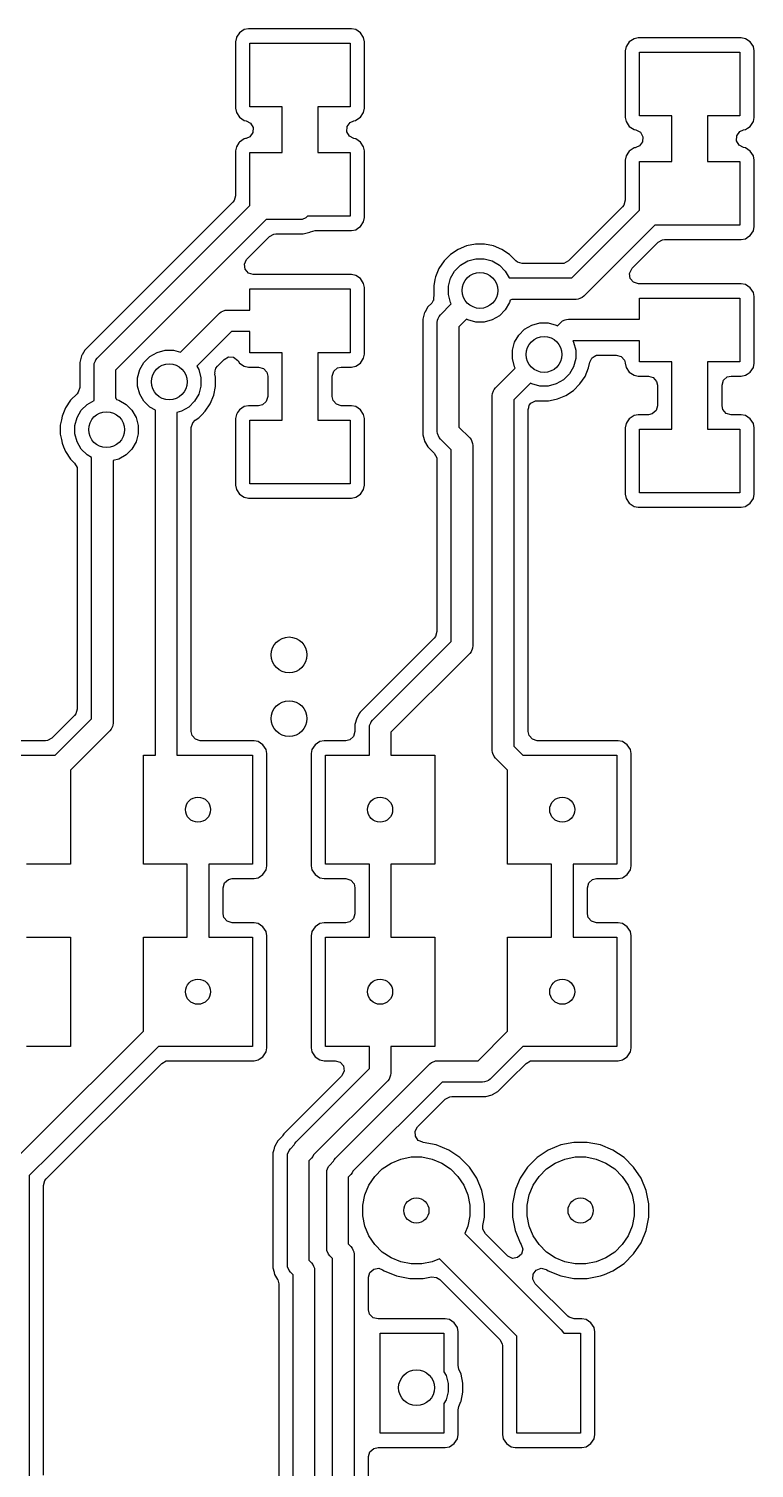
# Model space of a CAD drawing. Extents: x 0.01 to 1.59, y 0.01 to 1.99.
# Drawn here: x 0.767 to 1.165, y 0.448 to 1.239 of the extents above; entities that cross this region are included whole.
import ezdxf

# ---------------------------------------------------------------- set-up
doc = ezdxf.new("R2010")
doc.units = 0
doc.header["$MEASUREMENT"] = 0
doc.layers.add('BLACK', color=7, linetype='CONTINUOUS')

msp = doc.modelspace()

# ---------------------------------------------------------------- linework, layer by layer
at = {"layer": 'BLACK', "linetype": 'CONTINUOUS'}
for p, q in [((0.88106, 1.23408), (0.88061, 1.23178)), ((0.88116, 1.23422), (0.88106, 1.23408)), ((0.88106, 1.23408), (0.88106, 1.23408)), ((0.88281, 1.23669), (0.88116, 1.23422)), ((0.88542, 1.23844), (0.88281, 1.23669)), ((0.88772, 1.23889), (0.88542, 1.23844)), ((0.94428, 1.23889), (0.88772, 1.23889)), ((0.94658, 1.23844), (0.94428, 1.23889)), ((0.94919, 1.23669), (0.94658, 1.23844)), ((0.95094, 1.23408), (0.94919, 1.23669)), ((0.95139, 1.23178), (0.95094, 1.23408)), ((1.09942, 1.23344), (1.09681, 1.23169)), ((1.10172, 1.23389), (1.09942, 1.23344)), ((1.15828, 1.23389), (1.10172, 1.23389)), ((1.16058, 1.23344), (1.15828, 1.23389)), ((1.16319, 1.23169), (1.16058, 1.23344)), ((0.88061, 1.23178), (0.88061, 1.19522)), ((0.8885, 1.196), (0.8885, 1.231)), ((0.8885, 1.231), (0.9435, 1.231)), ((0.9435, 1.231), (0.9435, 1.196)), ((0.95139, 1.19522), (0.95139, 1.23178)), ((1.09506, 1.22908), (1.09461, 1.22678)), ((1.09461, 1.22678), (1.09461, 1.19022)), ((1.09524, 1.22934), (1.09506, 1.22908)), ((1.09506, 1.22908), (1.09506, 1.22908)), ((1.09681, 1.23169), (1.09524, 1.22934)), ((1.1025, 1.191), (1.1025, 1.226)), ((1.1025, 1.226), (1.1575, 1.226)), ((1.1575, 1.226), (1.1575, 1.191)), ((1.16494, 1.22908), (1.16319, 1.23169)), ((1.16539, 1.22678), (1.16494, 1.22908)), ((1.16539, 1.19022), (1.16539, 1.22678)), ((0.88061, 1.19522), (0.88106, 1.19292)), ((0.90616, 1.196), (0.8885, 1.196)), ((0.90616, 1.171), (0.90616, 1.196)), ((0.9435, 1.196), (0.92584, 1.196)), ((0.92584, 1.196), (0.92584, 1.171)), ((0.95094, 1.19292), (0.95139, 1.19522)), ((0.88106, 1.19292), (0.88106, 1.19292)), ((0.88106, 1.19292), (0.88281, 1.19031)), ((0.88281, 1.19031), (0.88542, 1.18856)), ((0.88542, 1.18856), (0.88542, 1.18856)), ((0.88542, 1.18856), (0.88642, 1.18837)), ((0.88642, 1.18837), (0.8889, 1.18707)), ((0.8889, 1.18707), (0.89028, 1.18464)), ((0.94187, 1.18515), (0.9435, 1.18742)), ((0.9435, 1.18742), (0.94558, 1.18837)), ((0.94558, 1.18837), (0.94658, 1.18856)), ((0.94658, 1.18856), (0.94673, 1.18866)), ((0.94658, 1.18856), (0.94658, 1.18856)), ((0.94673, 1.18866), (0.94919, 1.19031)), ((0.94919, 1.19031), (0.95094, 1.19292)), ((1.09461, 1.19022), (1.09506, 1.18792)), ((1.09506, 1.18792), (1.09506, 1.18792)), ((1.09506, 1.18792), (1.09681, 1.18531)), ((1.12016, 1.191), (1.1025, 1.191)), ((1.12016, 1.166), (1.12016, 1.191)), ((1.1575, 1.191), (1.13984, 1.191)), ((1.13984, 1.191), (1.13984, 1.166)), ((1.16319, 1.18531), (1.16494, 1.18792)), ((1.16494, 1.18792), (1.16539, 1.19022)), ((0.88542, 1.17844), (0.88281, 1.17669)), ((0.88615, 1.17858), (0.88542, 1.17844)), ((0.88642, 1.17863), (0.88615, 1.17858)), ((0.8885, 1.17958), (0.88642, 1.17863)), ((0.89013, 1.18185), (0.8885, 1.17958)), ((0.89028, 1.18464), (0.89013, 1.18185)), ((0.94172, 1.18236), (0.94187, 1.18515)), ((0.9431, 1.17993), (0.94172, 1.18236)), ((0.94558, 1.17863), (0.9431, 1.17993)), ((0.94658, 1.17844), (0.94558, 1.17863)), ((0.94919, 1.17669), (0.94658, 1.17844)), ((1.09681, 1.18531), (1.09942, 1.18356)), ((1.09942, 1.18356), (1.09942, 1.18356)), ((1.09942, 1.18356), (1.10042, 1.18337)), ((1.10042, 1.18337), (1.1029, 1.18207)), ((1.1029, 1.18207), (1.10428, 1.17964)), ((1.10428, 1.17964), (1.10413, 1.17685)), ((1.15572, 1.17736), (1.15587, 1.18015)), ((1.15587, 1.18015), (1.1575, 1.18242)), ((1.1575, 1.18242), (1.15958, 1.18337)), ((1.15958, 1.18337), (1.16058, 1.18356)), ((1.16058, 1.18356), (1.16167, 1.18429)), ((1.16058, 1.18356), (1.16058, 1.18356)), ((1.16167, 1.18429), (1.16319, 1.18531)), ((0.88106, 1.17408), (0.88061, 1.17178)), ((0.88061, 1.17178), (0.88061, 1.14718)), ((0.88248, 1.1762), (0.88106, 1.17408)), ((0.88106, 1.17408), (0.88106, 1.17408)), ((0.88281, 1.17669), (0.88248, 1.1762)), ((0.8885, 1.14185), (0.8885, 1.171)), ((0.8885, 1.171), (0.90616, 1.171)), ((0.92584, 1.171), (0.9435, 1.171)), ((0.9435, 1.171), (0.9435, 1.136)), ((0.95094, 1.17408), (0.94919, 1.17669)), ((0.95139, 1.17178), (0.95094, 1.17408)), ((0.95139, 1.13522), (0.95139, 1.17178)), ((1.09638, 1.17104), (1.09506, 1.16908)), ((1.09681, 1.17169), (1.09638, 1.17104)), ((1.09942, 1.17344), (1.09681, 1.17169)), ((1.10005, 1.17356), (1.09942, 1.17344)), ((1.10042, 1.17363), (1.10005, 1.17356)), ((1.1025, 1.17458), (1.10042, 1.17363)), ((1.10413, 1.17685), (1.1025, 1.17458)), ((1.1571, 1.17493), (1.15572, 1.17736)), ((1.15958, 1.17363), (1.1571, 1.17493)), ((1.16058, 1.17344), (1.15958, 1.17363)), ((1.16319, 1.17169), (1.16058, 1.17344)), ((1.16494, 1.16908), (1.16319, 1.17169)), ((1.09506, 1.16908), (1.09461, 1.16678)), ((1.09461, 1.16678), (1.09461, 1.14468)), ((1.09506, 1.16908), (1.09506, 1.16908)), ((1.1025, 1.13935), (1.1025, 1.166)), ((1.1025, 1.166), (1.12016, 1.166)), ((1.13984, 1.166), (1.1575, 1.166)), ((1.1575, 1.166), (1.1575, 1.131)), ((1.16539, 1.16678), (1.16494, 1.16908)), ((1.16539, 1.13022), (1.16539, 1.16678)), ((0.88061, 1.14718), (0.87982, 1.14449)), ((0.87915, 1.14367), (0.79783, 1.06235)), ((0.8047, 1.05805), (0.8885, 1.14185)), ((0.87982, 1.14449), (0.87915, 1.14367)), ((1.09315, 1.14117), (1.06336, 1.11138)), ((1.06518, 1.10203), (1.1025, 1.13935)), ((1.09382, 1.14199), (1.09315, 1.14117)), ((1.09461, 1.14468), (1.09382, 1.14199)), ((0.89745, 1.13409), (0.81478, 1.05143)), ((0.916, 1.13409), (0.89745, 1.13409)), ((0.91715, 1.13421), (0.916, 1.13409)), ((0.91928, 1.13509), (0.91715, 1.13421)), ((0.92019, 1.136), (0.91928, 1.13509)), ((0.9435, 1.136), (0.92019, 1.136)), ((0.94919, 1.13031), (0.95094, 1.13292)), ((0.95094, 1.13292), (0.95139, 1.13522)), ((1.11085, 1.131), (1.0718, 1.09195)), ((1.1575, 1.131), (1.11085, 1.131)), ((0.88688, 1.11236), (0.89926, 1.12475)), ((0.89926, 1.12475), (0.90172, 1.12609)), ((0.90172, 1.12609), (0.90277, 1.1262)), ((0.90277, 1.1262), (0.91782, 1.1262)), ((0.91782, 1.1262), (0.9206, 1.12695)), ((0.91782, 1.1262), (0.91782, 1.1262)), ((0.9206, 1.12695), (0.92133, 1.12714)), ((0.92133, 1.12714), (0.92185, 1.12744)), ((0.92133, 1.12714), (0.92133, 1.12714)), ((0.92133, 1.12714), (0.92133, 1.12714)), ((0.92185, 1.12744), (0.92433, 1.12811)), ((0.92433, 1.12811), (0.94428, 1.12811)), ((0.94428, 1.12811), (0.94658, 1.12856)), ((0.94658, 1.12856), (0.9478, 1.12938)), ((0.94658, 1.12856), (0.94658, 1.12856)), ((0.9478, 1.12938), (0.94919, 1.13031)), ((1.11267, 1.12165), (1.11512, 1.12299)), ((1.11512, 1.12299), (1.11618, 1.12311)), ((1.11618, 1.12311), (1.15828, 1.12311)), ((1.15828, 1.12311), (1.16058, 1.12356)), ((1.16058, 1.12356), (1.16235, 1.12475)), ((1.16058, 1.12356), (1.16058, 1.12356)), ((1.16235, 1.12475), (1.16319, 1.12531)), ((1.16319, 1.12531), (1.16494, 1.12792)), ((1.16494, 1.12792), (1.16539, 1.13022)), ((0.99863, 1.11491), (0.99509, 1.11137)), ((1.00279, 1.11769), (0.99863, 1.11491)), ((1.00742, 1.11961), (1.00279, 1.11769)), ((1.01232, 1.12059), (1.00742, 1.11961)), ((1.01733, 1.12059), (1.01232, 1.12059)), ((1.02224, 1.11961), (1.01733, 1.12059)), ((1.02687, 1.11769), (1.02224, 1.11961)), ((1.03103, 1.11491), (1.02687, 1.11769)), ((1.03384, 1.1121), (1.03103, 1.11491)), ((1.09838, 1.10736), (1.11267, 1.12165)), ((0.88547, 1.10956), (0.88664, 1.1121)), ((0.88587, 1.10679), (0.88547, 1.10956)), ((0.88664, 1.1121), (0.88688, 1.11236)), ((0.99231, 1.10721), (0.99039, 1.10258)), ((0.99509, 1.11137), (0.99231, 1.10721)), ((1.00093, 1.10584), (1.00416, 1.10907)), ((1.00416, 1.10907), (1.00812, 1.11136)), ((1.00812, 1.11136), (1.01254, 1.11254)), ((1.01254, 1.11254), (1.01711, 1.11254)), ((1.01711, 1.11254), (1.02153, 1.11136)), ((1.02153, 1.11136), (1.02549, 1.10907)), ((1.02549, 1.10907), (1.02873, 1.10584)), ((1.03456, 1.11138), (1.03384, 1.1121)), ((1.03539, 1.11071), (1.03456, 1.11138)), ((1.03807, 1.10993), (1.03539, 1.11071)), ((1.05986, 1.10993), (1.03807, 1.10993)), ((1.06091, 1.11004), (1.05986, 1.10993)), ((1.06336, 1.11138), (1.06091, 1.11004)), ((1.09697, 1.10456), (1.09814, 1.1071)), ((1.09814, 1.1071), (1.09838, 1.10736)), ((0.8877, 1.10468), (0.88587, 1.10679)), ((0.89038, 1.10389), (0.8877, 1.10468)), ((0.94428, 1.10389), (0.89038, 1.10389)), ((0.94658, 1.10344), (0.94428, 1.10389)), ((0.94919, 1.10169), (0.94658, 1.10344)), ((0.95094, 1.09908), (0.94919, 1.10169)), ((0.95139, 1.09678), (0.95094, 1.09908)), ((0.99012, 1.10121), (0.98941, 1.09768)), ((0.99039, 1.10258), (0.99012, 1.10121)), ((0.99746, 1.09746), (0.99864, 1.10188)), ((0.99864, 1.10188), (1.00093, 1.10584)), ((1.02873, 1.10584), (1.03092, 1.10203)), ((1.03092, 1.10203), (1.06518, 1.10203)), ((1.09737, 1.10179), (1.09697, 1.10456)), ((1.0992, 1.09968), (1.09737, 1.10179)), ((1.10188, 1.09889), (1.0992, 1.09968)), ((0.8885, 1.08441), (0.8885, 1.096)), ((0.8885, 1.096), (0.9435, 1.096)), ((0.9435, 1.096), (0.9435, 1.061)), ((0.95139, 1.06022), (0.95139, 1.09678)), ((0.98934, 1.09108), (0.98924, 1.08973)), ((0.98946, 1.09244), (0.98934, 1.09108)), ((0.98941, 1.09768), (0.98941, 1.09267)), ((0.98941, 1.09267), (0.98946, 1.09244)), ((0.99746, 1.09289), (0.99746, 1.09746)), ((0.99864, 1.08847), (0.99746, 1.09289)), ((1.07091, 1.09122), (1.06966, 1.0907)), ((1.0718, 1.09195), (1.07091, 1.09122)), ((1.15828, 1.09889), (1.10188, 1.09889)), ((1.16058, 1.09844), (1.15828, 1.09889)), ((1.16319, 1.09669), (1.16058, 1.09844)), ((1.16494, 1.09408), (1.16319, 1.09669)), ((1.16539, 1.09178), (1.16494, 1.09408)), ((1.16539, 1.05522), (1.16539, 1.09178)), ((0.87182, 1.08268), (0.87272, 1.08341)), ((0.87272, 1.08341), (0.8736, 1.08378)), ((0.8736, 1.08378), (0.87485, 1.08429)), ((0.87485, 1.08429), (0.876, 1.08441)), ((0.876, 1.08441), (0.8885, 1.08441)), ((0.98455, 1.08315), (0.98445, 1.08298)), ((0.9847, 1.08341), (0.98455, 1.08315)), ((0.98455, 1.08315), (0.98455, 1.08315)), ((0.98627, 1.08613), (0.9847, 1.08341)), ((0.98835, 1.08821), (0.98627, 1.08613)), ((0.98856, 1.08849), (0.98835, 1.08821)), ((0.98921, 1.08965), (0.98856, 1.08849)), ((0.98924, 1.08973), (0.98921, 1.08969)), ((0.98921, 1.08969), (0.98921, 1.08965)), ((0.99313, 1.08183), (0.99906, 1.08775)), ((0.99906, 1.08775), (0.99864, 1.08847)), ((1.02873, 1.08451), (1.02549, 1.08127)), ((1.03101, 1.08847), (1.02873, 1.08451)), ((1.03137, 1.08981), (1.03101, 1.08847)), ((1.03238, 1.09022), (1.03137, 1.08981)), ((1.06763, 1.09022), (1.03238, 1.09022)), ((1.06878, 1.09034), (1.06763, 1.09022)), ((1.06966, 1.0907), (1.06878, 1.09034)), ((1.1025, 1.07941), (1.1025, 1.091)), ((1.1025, 1.091), (1.1575, 1.091)), ((1.1575, 1.091), (1.1575, 1.056)), ((0.85045, 1.0613), (0.87182, 1.08268)), ((0.98445, 1.08298), (0.98351, 1.07947)), ((0.98351, 1.07947), (0.98351, 1.07947)), ((0.98351, 1.07947), (0.98351, 1.01588)), ((0.98445, 1.08298), (0.98445, 1.08298)), ((0.9914, 1.07765), (0.99152, 1.0788)), ((0.9914, 1.01769), (0.9914, 1.07765)), ((0.99152, 1.0788), (0.99193, 1.0798)), ((0.99193, 1.0798), (0.9924, 1.08093)), ((0.9924, 1.08093), (0.99313, 1.08183)), ((1.00741, 1.0794), (1.00321, 1.07521)), ((1.00812, 1.07899), (1.00741, 1.0794)), ((1.01254, 1.0778), (1.00812, 1.07899)), ((1.01711, 1.0778), (1.01254, 1.0778)), ((1.02153, 1.07899), (1.01711, 1.0778)), ((1.02549, 1.08127), (1.02153, 1.07899)), ((1.03933, 1.0739), (1.0433, 1.07619)), ((1.0433, 1.07619), (1.04771, 1.07737)), ((1.04771, 1.07737), (1.05229, 1.07737)), ((1.05229, 1.07737), (1.0567, 1.07619)), ((1.0567, 1.07619), (1.05742, 1.07577)), ((1.05742, 1.07577), (1.05932, 1.07768)), ((1.05932, 1.07768), (1.06022, 1.07841)), ((1.06022, 1.07841), (1.06161, 1.07899)), ((1.06161, 1.07899), (1.06235, 1.07929)), ((1.06235, 1.07929), (1.0635, 1.07941)), ((1.0635, 1.07941), (1.1025, 1.07941)), ((0.87845, 1.07259), (0.85937, 1.05352)), ((0.8885, 1.07259), (0.87845, 1.07259)), ((0.8885, 1.061), (0.8885, 1.07259)), ((1.00321, 1.07521), (1.00321, 1.02014)), ((1.03381, 1.0667), (1.0361, 1.07067)), ((1.0361, 1.07067), (1.03933, 1.0739)), ((1.06595, 1.06759), (1.06577, 1.06742)), ((1.06577, 1.06742), (1.06619, 1.0667)), ((1.1025, 1.06759), (1.06595, 1.06759)), ((1.1025, 1.056), (1.1025, 1.06759)), ((0.79629, 1.05968), (0.79601, 1.0592)), ((0.79637, 1.05981), (0.79629, 1.05968)), ((0.79783, 1.06235), (0.79637, 1.05981)), ((0.79783, 1.06235), (0.79783, 1.06235)), ((0.83358, 1.05888), (0.83754, 1.06117)), ((0.83754, 1.06117), (0.84196, 1.06235)), ((0.84196, 1.06235), (0.84653, 1.06235)), ((0.84653, 1.06235), (0.85045, 1.0613)), ((0.90616, 1.061), (0.8885, 1.061)), ((0.90616, 1.024), (0.90616, 1.061)), ((0.9435, 1.061), (0.92584, 1.061)), ((0.92584, 1.061), (0.92584, 1.024)), ((0.95094, 1.05792), (0.95139, 1.06022)), ((1.03263, 1.06229), (1.03381, 1.0667)), ((1.03263, 1.05771), (1.03263, 1.06229)), ((1.06619, 1.0667), (1.06737, 1.06229)), ((1.06737, 1.06229), (1.06737, 1.05771)), ((1.07746, 1.05881), (1.07853, 1.0595)), ((1.07853, 1.0595), (1.07871, 1.05953)), ((1.07871, 1.05953), (1.07878, 1.05957)), ((1.07878, 1.05957), (1.07992, 1.0597)), ((1.07992, 1.0597), (1.08967, 1.0597)), ((1.08967, 1.0597), (1.09235, 1.05891)), ((0.79601, 1.0592), (0.79507, 1.05569)), ((0.79507, 1.05569), (0.79507, 1.05569)), ((0.79507, 1.05569), (0.79507, 1.04195)), ((0.80297, 1.05387), (0.80308, 1.05503)), ((0.80297, 1.03481), (0.80297, 1.05387)), ((0.80308, 1.05503), (0.80372, 1.05657)), ((0.80372, 1.05657), (0.80396, 1.05715)), ((0.80396, 1.05715), (0.8047, 1.05805)), ((0.82688, 1.04727), (0.82806, 1.05169)), ((0.82806, 1.05169), (0.83035, 1.05565)), ((0.83035, 1.05565), (0.83358, 1.05888)), ((0.85937, 1.05352), (0.86043, 1.05169)), ((0.86043, 1.05169), (0.86162, 1.04727)), ((0.86947, 1.05088), (0.86957, 1.05197)), ((0.86957, 1.05197), (0.86978, 1.05229)), ((0.86978, 1.05229), (0.86983, 1.05253)), ((0.86983, 1.05253), (0.87068, 1.05366)), ((0.87068, 1.05366), (0.87434, 1.05732)), ((0.87434, 1.05732), (0.87679, 1.05866)), ((0.87679, 1.05866), (0.87958, 1.05846)), ((0.87958, 1.05846), (0.88181, 1.05679)), ((0.88181, 1.05679), (0.88197, 1.05657)), ((0.88197, 1.05657), (0.88281, 1.05531)), ((0.88281, 1.05531), (0.88542, 1.05356)), ((0.88542, 1.05356), (0.88542, 1.05356)), ((0.88542, 1.05356), (0.88772, 1.05311)), ((0.88772, 1.05311), (0.88772, 1.05311)), ((0.88772, 1.05311), (0.8933, 1.05311)), ((0.8933, 1.05311), (0.89599, 1.05232)), ((0.89599, 1.05232), (0.89782, 1.05021)), ((0.93452, 1.05083), (0.93664, 1.05266)), ((0.93664, 1.05266), (0.9387, 1.05311)), ((0.9387, 1.05311), (0.94428, 1.05311)), ((0.94428, 1.05311), (0.94658, 1.05356)), ((0.94658, 1.05356), (0.94673, 1.05366)), ((0.94658, 1.05356), (0.94658, 1.05356)), ((0.94673, 1.05366), (0.94919, 1.05531)), ((0.94919, 1.05531), (0.95094, 1.05792)), ((1.02332, 1.04168), (1.03423, 1.05258)), ((1.03381, 1.0533), (1.03263, 1.05771)), ((1.03423, 1.05258), (1.03381, 1.0533)), ((1.06619, 1.0533), (1.0639, 1.04933)), ((1.06737, 1.05771), (1.06619, 1.0533)), ((1.07252, 1.04796), (1.07444, 1.05259)), ((1.07444, 1.05259), (1.07506, 1.05571)), ((1.07506, 1.05571), (1.07565, 1.05683)), ((1.07565, 1.05683), (1.07617, 1.05799)), ((1.07617, 1.05799), (1.07629, 1.05806)), ((1.07629, 1.05806), (1.07635, 1.05818)), ((1.07635, 1.05818), (1.07746, 1.05881)), ((1.09235, 1.05891), (1.09418, 1.0568)), ((1.09418, 1.0568), (1.09454, 1.05546)), ((1.09454, 1.05546), (1.09456, 1.05546)), ((1.09456, 1.05546), (1.0946, 1.05523)), ((1.0946, 1.05523), (1.09461, 1.05523)), ((1.09461, 1.05523), (1.09461, 1.05522)), ((1.09461, 1.05522), (1.09506, 1.05292)), ((1.09506, 1.05292), (1.09506, 1.05292)), ((1.09506, 1.05292), (1.09681, 1.05031)), ((1.12016, 1.056), (1.1025, 1.056)), ((1.12016, 1.019), (1.12016, 1.056)), ((1.1575, 1.056), (1.13984, 1.056)), ((1.13984, 1.056), (1.13984, 1.019)), ((1.16319, 1.05031), (1.16494, 1.05292)), ((1.16494, 1.05292), (1.16539, 1.05522)), ((0.81478, 1.05143), (0.81478, 1.03626)), ((0.82688, 1.04269), (0.82688, 1.04727)), ((0.86162, 1.04727), (0.86162, 1.04269)), ((0.86924, 1.0498), (0.86947, 1.05088)), ((0.86935, 1.0495), (0.86924, 1.0498)), ((0.86932, 1.04919), (0.86935, 1.0495)), ((0.86966, 1.04748), (0.86932, 1.04919)), ((0.86966, 1.04248), (0.86966, 1.04748)), ((0.89782, 1.05021), (0.89826, 1.04815)), ((0.89826, 1.04815), (0.89826, 1.03685)), ((0.93374, 1.04815), (0.93452, 1.05083)), ((0.93374, 1.03685), (0.93374, 1.04815)), ((1.04258, 1.04423), (1.03341, 1.03505)), ((1.0433, 1.04381), (1.04258, 1.04423)), ((1.04771, 1.04263), (1.0433, 1.04381)), ((1.0567, 1.04381), (1.05229, 1.04263)), ((1.06067, 1.0461), (1.0567, 1.04381)), ((1.0639, 1.04933), (1.06067, 1.0461)), ((1.0662, 1.04026), (1.06974, 1.0438)), ((1.06974, 1.0438), (1.07252, 1.04796)), ((1.09681, 1.05031), (1.09942, 1.04856)), ((1.09942, 1.04856), (1.09942, 1.04856)), ((1.09942, 1.04856), (1.10172, 1.04811)), ((1.10172, 1.04811), (1.10172, 1.04811)), ((1.10172, 1.04811), (1.1073, 1.04811)), ((1.1073, 1.04811), (1.10999, 1.04732)), ((1.10999, 1.04732), (1.11182, 1.04521)), ((1.11182, 1.04521), (1.11226, 1.04315)), ((1.14774, 1.04315), (1.14852, 1.04583)), ((1.14852, 1.04583), (1.15064, 1.04766)), ((1.15064, 1.04766), (1.1527, 1.04811)), ((1.1527, 1.04811), (1.15828, 1.04811)), ((1.15828, 1.04811), (1.16058, 1.04856)), ((1.16058, 1.04856), (1.16151, 1.04919)), ((1.16058, 1.04856), (1.16058, 1.04856)), ((1.16151, 1.04919), (1.16319, 1.05031)), ((0.79362, 1.03844), (0.79009, 1.03491)), ((0.79429, 1.03927), (0.79362, 1.03844)), ((0.79507, 1.04195), (0.79429, 1.03927)), ((0.81478, 1.03626), (0.81507, 1.03556)), ((0.82806, 1.03828), (0.82688, 1.04269)), ((0.83035, 1.03432), (0.82806, 1.03828)), ((0.86043, 1.03828), (0.85815, 1.03432)), ((0.86162, 1.04269), (0.86043, 1.03828)), ((0.86677, 1.03294), (0.86868, 1.03757)), ((0.86868, 1.03757), (0.86966, 1.04248)), ((0.89826, 1.03685), (0.89748, 1.03417)), ((0.93418, 1.03479), (0.93374, 1.03685)), ((1.02159, 1.0375), (1.02171, 1.03865)), ((1.02159, 0.8425), (1.02159, 1.0375)), ((1.02171, 1.03865), (1.0223, 1.04007)), ((1.0223, 1.04007), (1.02259, 1.04078)), ((1.02259, 1.04078), (1.02332, 1.04168)), ((1.05229, 1.04263), (1.04771, 1.04263)), ((1.05741, 1.03556), (1.06204, 1.03748)), ((1.06204, 1.03748), (1.0662, 1.04026)), ((1.11226, 1.04315), (1.11226, 1.03185)), ((1.14774, 1.03185), (1.14774, 1.04315)), ((0.78731, 1.03075), (0.78539, 1.02612)), ((0.79009, 1.03491), (0.78731, 1.03075)), ((0.79364, 1.02541), (0.79593, 1.02938)), ((0.79593, 1.02938), (0.79916, 1.03261)), ((0.79916, 1.03261), (0.80297, 1.03481)), ((0.81507, 1.03556), (0.81519, 1.03525)), ((0.81519, 1.03525), (0.81653, 1.0349)), ((0.81653, 1.0349), (0.82049, 1.03261)), ((0.82049, 1.03261), (0.82373, 1.02938)), ((0.82373, 1.02938), (0.82601, 1.02541)), ((0.83358, 1.03108), (0.83035, 1.03432)), ((0.83659, 1.02934), (0.83358, 1.03108)), ((0.83659, 0.84), (0.83659, 1.02934)), ((0.85095, 1.0288), (0.84841, 1.02811)), ((0.84841, 1.02811), (0.84841, 0.84)), ((0.85491, 1.03108), (0.85095, 1.0288)), ((0.85815, 1.03432), (0.85491, 1.03108)), ((0.8621, 1.02689), (0.86399, 1.02878)), ((0.86399, 1.02878), (0.86677, 1.03294)), ((0.88173, 1.02807), (0.88106, 1.02708)), ((0.88281, 1.02969), (0.88173, 1.02807)), ((0.88542, 1.03144), (0.88281, 1.02969)), ((0.88772, 1.03189), (0.88542, 1.03144)), ((0.8933, 1.03189), (0.88772, 1.03189)), ((0.89536, 1.03234), (0.8933, 1.03189)), ((0.89748, 1.03417), (0.89536, 1.03234)), ((0.93601, 1.03268), (0.93418, 1.03479)), ((0.9387, 1.03189), (0.93601, 1.03268)), ((0.94428, 1.03189), (0.9387, 1.03189)), ((0.94658, 1.03144), (0.94428, 1.03189)), ((0.94428, 1.03189), (0.94428, 1.03189)), ((0.94919, 1.02969), (0.94658, 1.03144)), ((0.95094, 1.02708), (0.94919, 1.02969)), ((1.03341, 1.03505), (1.03341, 0.84495)), ((1.0413, 1.02973), (1.04164, 1.03091)), ((1.0413, 0.85285), (1.0413, 1.02973)), ((1.04164, 1.03091), (1.04191, 1.03211)), ((1.04191, 1.03211), (1.04206, 1.03231)), ((1.04206, 1.03231), (1.04209, 1.03241)), ((1.04209, 1.03241), (1.04275, 1.03324)), ((1.04275, 1.03324), (1.04279, 1.03327)), ((1.04279, 1.03327), (1.04524, 1.03461)), ((1.04524, 1.03461), (1.04727, 1.03463)), ((1.04727, 1.03463), (1.0475, 1.03459)), ((1.0475, 1.03459), (1.0475, 1.03459)), ((1.0475, 1.03459), (1.0525, 1.03459)), ((1.0525, 1.03459), (1.05496, 1.03507)), ((1.05496, 1.03507), (1.05741, 1.03556)), ((1.11148, 1.02917), (1.10936, 1.02734)), ((1.11226, 1.03185), (1.11148, 1.02917)), ((1.14818, 1.02979), (1.14774, 1.03185)), ((1.15001, 1.02768), (1.14818, 1.02979)), ((0.78499, 1.0241), (0.78441, 1.02121)), ((0.78441, 1.02121), (0.78441, 1.01621)), ((0.78539, 1.02612), (0.78499, 1.0241)), ((0.79246, 1.021), (0.79364, 1.02541)), ((0.79246, 1.01642), (0.79246, 1.021)), ((0.82601, 1.02541), (0.8272, 1.021)), ((0.8272, 1.021), (0.8272, 1.01642)), ((0.8563, 1.01982), (0.85709, 1.0225)), ((0.85709, 1.0225), (0.8585, 1.02394)), ((0.8585, 1.02394), (0.86045, 1.02524)), ((0.86045, 1.02524), (0.8621, 1.02689)), ((0.88106, 1.02708), (0.88061, 1.02478)), ((0.88061, 1.02478), (0.88061, 0.98822)), ((0.88106, 1.02708), (0.88106, 1.02708)), ((0.8885, 0.989), (0.8885, 1.024)), ((0.8885, 1.024), (0.90616, 1.024)), ((0.92584, 1.024), (0.9435, 1.024)), ((0.9435, 1.024), (0.9435, 0.989)), ((0.95139, 1.02478), (0.95094, 1.02708)), ((0.95139, 0.98822), (0.95139, 1.02478)), ((1.00321, 1.02014), (1.00918, 1.01418)), ((1.09506, 1.02208), (1.09461, 1.01978)), ((1.09565, 1.02296), (1.09506, 1.02208)), ((1.09506, 1.02208), (1.09506, 1.02208)), ((1.09681, 1.02469), (1.09565, 1.02296)), ((1.09942, 1.02644), (1.09681, 1.02469)), ((1.10172, 1.02689), (1.09942, 1.02644)), ((1.1073, 1.02689), (1.10172, 1.02689)), ((1.10936, 1.02734), (1.1073, 1.02689)), ((1.1527, 1.02689), (1.15001, 1.02768)), ((1.15828, 1.02689), (1.1527, 1.02689)), ((1.16058, 1.02644), (1.15828, 1.02689)), ((1.15828, 1.02689), (1.15828, 1.02689)), ((1.16319, 1.02469), (1.16058, 1.02644)), ((1.16494, 1.02208), (1.16319, 1.02469)), ((1.16539, 1.01978), (1.16494, 1.02208)), ((0.78441, 1.01621), (0.78498, 1.01338)), ((0.78498, 1.01338), (0.78539, 1.0113)), ((0.79364, 1.01201), (0.79246, 1.01642)), ((0.79593, 1.00804), (0.79364, 1.01201)), ((0.82601, 1.01201), (0.82373, 1.00804)), ((0.8272, 1.01642), (0.82601, 1.01201)), ((0.8563, 0.85285), (0.8563, 1.01982)), ((0.98351, 1.01588), (0.98418, 1.01338)), ((0.98418, 1.01338), (0.98418, 1.01338)), ((0.98418, 1.01338), (0.98445, 1.01237)), ((0.98445, 1.01237), (0.98445, 1.01237)), ((0.98445, 1.01237), (0.98627, 1.00922)), ((0.99152, 1.01654), (0.9914, 1.01769)), ((0.9924, 1.01441), (0.99152, 1.01654)), ((0.99313, 1.01352), (0.9924, 1.01441)), ((0.99909, 1.00755), (0.99313, 1.01352)), ((1.00918, 1.01418), (1.00991, 1.01328)), ((1.00991, 1.01328), (1.01016, 1.01269)), ((1.01016, 1.01269), (1.01079, 1.01115)), ((1.09461, 1.01978), (1.09461, 0.98322)), ((1.1025, 0.984), (1.1025, 1.019)), ((1.1025, 1.019), (1.12016, 1.019)), ((1.13984, 1.019), (1.1575, 1.019)), ((1.1575, 1.019), (1.1575, 0.984)), ((1.16539, 1.01578), (1.16539, 1.01978)), ((1.16539, 0.98322), (1.16539, 1.01578)), ((0.78539, 1.0113), (0.78625, 1.00922)), ((0.78625, 1.00922), (0.78731, 1.00667)), ((0.78731, 1.00667), (0.79009, 1.00251)), ((0.79916, 1.00481), (0.79593, 1.00804)), ((0.80159, 1.00341), (0.79916, 1.00481)), ((0.82049, 1.00481), (0.81653, 1.00252)), ((0.82373, 1.00804), (0.82049, 1.00481)), ((0.98627, 1.00922), (0.98627, 1.00922)), ((0.98627, 1.00922), (0.98975, 1.00574)), ((0.98975, 1.00574), (0.99109, 1.00328)), ((0.99909, 0.90245), (0.99909, 1.00755)), ((1.01079, 1.01115), (1.01091, 1.01)), ((1.01091, 1.01), (1.01091, 0.9)), ((0.79009, 1.00251), (0.79009, 1.00251)), ((0.79009, 1.00251), (0.79225, 1.00035)), ((0.79225, 1.00035), (0.79359, 0.9979)), ((0.79359, 0.9979), (0.7937, 0.99684)), ((0.7937, 0.99684), (0.7937, 0.86527)), ((0.80159, 0.85995), (0.80159, 1.00341)), ((0.81653, 1.00252), (0.81341, 1.00169)), ((0.81341, 1.00169), (0.81341, 0.8575)), ((0.99109, 1.00328), (0.9912, 1.00223)), ((0.9912, 1.00223), (0.9912, 0.90777)), ((0.9435, 0.989), (0.8885, 0.989)), ((0.88061, 0.98822), (0.88106, 0.98592)), ((0.88106, 0.98592), (0.88106, 0.98592)), ((0.88106, 0.98592), (0.88281, 0.98331)), ((0.88281, 0.98331), (0.88542, 0.98156)), ((0.88542, 0.98156), (0.88542, 0.98156)), ((0.88542, 0.98156), (0.88772, 0.98111)), ((0.88772, 0.98111), (0.88772, 0.98111)), ((0.88772, 0.98111), (0.94428, 0.98111)), ((0.94428, 0.98111), (0.94658, 0.98156)), ((0.94658, 0.98156), (0.94919, 0.98331)), ((0.94658, 0.98156), (0.94658, 0.98156)), ((0.94919, 0.98331), (0.95094, 0.98592)), ((0.95094, 0.98592), (0.95139, 0.98822)), ((1.09461, 0.98322), (1.09506, 0.98092)), ((1.09506, 0.98092), (1.09506, 0.98092)), ((1.09506, 0.98092), (1.09681, 0.97831)), ((1.1575, 0.984), (1.1025, 0.984)), ((1.16319, 0.97831), (1.16494, 0.98092)), ((1.16494, 0.98092), (1.16539, 0.98322)), ((1.09681, 0.97831), (1.09942, 0.97656)), ((1.09942, 0.97656), (1.09942, 0.97656)), ((1.09942, 0.97656), (1.10172, 0.97611)), ((1.10172, 0.97611), (1.10172, 0.97611)), ((1.10172, 0.97611), (1.15828, 0.97611)), ((1.15828, 0.97611), (1.16058, 0.97656)), ((1.16058, 0.97656), (1.16077, 0.97669)), ((1.16058, 0.97656), (1.16058, 0.97656)), ((1.16077, 0.97669), (1.16319, 0.97831)), ((0.98975, 0.90426), (0.94896, 0.86347)), ((0.95582, 0.85918), (0.99909, 0.90245)), ((0.99041, 0.90509), (0.98975, 0.90426)), ((0.9912, 0.90777), (0.99041, 0.90509)), ((1.00918, 0.89582), (0.96591, 0.85255)), ((1.00991, 0.89672), (1.00918, 0.89582)), ((1.0107, 0.89863), (1.00991, 0.89672)), ((1.01079, 0.89885), (1.0107, 0.89863)), ((1.01091, 0.9), (1.01079, 0.89885)), ((0.79291, 0.86259), (0.79225, 0.86176)), ((0.7937, 0.86527), (0.79291, 0.86259)), ((0.94845, 0.86259), (0.94714, 0.86033)), ((0.94858, 0.86283), (0.94845, 0.86259)), ((0.94896, 0.86347), (0.94858, 0.86283)), ((0.94858, 0.86283), (0.94858, 0.86283)), ((0.79225, 0.86176), (0.77983, 0.84935)), ((0.78165, 0.84), (0.80159, 0.85995)), ((0.81241, 0.85422), (0.81168, 0.85332)), ((0.813, 0.85565), (0.81241, 0.85422)), ((0.81329, 0.85635), (0.813, 0.85565)), ((0.81341, 0.8575), (0.81329, 0.85635)), ((0.94714, 0.86033), (0.9462, 0.85682)), ((0.9462, 0.85682), (0.9462, 0.85682)), ((0.9462, 0.85682), (0.9462, 0.85285)), ((0.95409, 0.855), (0.95421, 0.85615)), ((0.95409, 0.84), (0.95409, 0.855)), ((0.95421, 0.85615), (0.95485, 0.85771)), ((0.95485, 0.85771), (0.95509, 0.85828)), ((0.95509, 0.85828), (0.95582, 0.85918)), ((0.77632, 0.84789), (0.72922, 0.84789)), ((0.77738, 0.84801), (0.77632, 0.84789)), ((0.77983, 0.84935), (0.77738, 0.84801)), ((0.81168, 0.85332), (0.79, 0.83165)), ((0.85675, 0.85079), (0.8563, 0.85285)), ((0.85858, 0.84868), (0.85675, 0.85079)), ((0.86126, 0.84789), (0.85858, 0.84868)), ((0.89078, 0.84789), (0.86126, 0.84789)), ((0.89308, 0.84744), (0.89078, 0.84789)), ((0.89078, 0.84789), (0.89078, 0.84789)), ((0.89569, 0.84569), (0.89308, 0.84744)), ((0.92692, 0.84744), (0.92431, 0.84569)), ((0.92922, 0.84789), (0.92692, 0.84744)), ((0.94124, 0.84789), (0.92922, 0.84789)), ((0.9433, 0.84834), (0.94124, 0.84789)), ((0.94541, 0.85017), (0.9433, 0.84834)), ((0.9462, 0.85285), (0.94541, 0.85017)), ((0.96591, 0.85255), (0.96591, 0.84)), ((1.04175, 0.85079), (1.0413, 0.85285)), ((1.04358, 0.84868), (1.04175, 0.85079)), ((1.04626, 0.84789), (1.04358, 0.84868)), ((1.09078, 0.84789), (1.04626, 0.84789)), ((1.09308, 0.84744), (1.09078, 0.84789)), ((1.09078, 0.84789), (1.09078, 0.84789)), ((1.09569, 0.84569), (1.09308, 0.84744)), ((0.73, 0.84), (0.78165, 0.84)), ((0.83, 0.78), (0.83, 0.84)), ((0.83, 0.84), (0.83659, 0.84)), ((0.84841, 0.84), (0.89, 0.84)), ((0.89, 0.84), (0.89, 0.78)), ((0.89744, 0.84308), (0.89569, 0.84569)), ((0.89789, 0.84078), (0.89744, 0.84308)), ((0.89789, 0.77922), (0.89789, 0.84078)), ((0.92256, 0.84308), (0.92211, 0.84078)), ((0.92211, 0.84078), (0.92211, 0.77922)), ((0.92342, 0.84436), (0.92256, 0.84308)), ((0.92256, 0.84308), (0.92256, 0.84308)), ((0.92431, 0.84569), (0.92342, 0.84436)), ((0.93, 0.78), (0.93, 0.84)), ((0.93, 0.84), (0.95409, 0.84)), ((0.96591, 0.84), (0.99, 0.84)), ((0.99, 0.84), (0.99, 0.78)), ((1.02171, 0.84135), (1.02159, 0.8425)), ((1.02194, 0.84078), (1.02171, 0.84135)), ((1.02259, 0.83922), (1.02194, 0.84078)), ((1.02332, 0.83832), (1.02259, 0.83922)), ((1.03, 0.83165), (1.02332, 0.83832)), ((1.03341, 0.84495), (1.03835, 0.84)), ((1.03835, 0.84), (1.09, 0.84)), ((1.09, 0.84), (1.09, 0.78)), ((1.09744, 0.84308), (1.09569, 0.84569)), ((1.09789, 0.84078), (1.09744, 0.84308)), ((1.09789, 0.77922), (1.09789, 0.84078)), ((0.79, 0.83165), (0.79, 0.78)), ((1.03, 0.78), (1.03, 0.83165)), ((0.79, 0.78), (0.76591, 0.78)), ((0.85409, 0.78), (0.83, 0.78)), ((0.85409, 0.74), (0.85409, 0.78)), ((0.89, 0.78), (0.86591, 0.78)), ((0.86591, 0.78), (0.86591, 0.74)), ((0.89569, 0.77431), (0.89744, 0.77692)), ((0.89744, 0.77692), (0.89789, 0.77922)), ((0.92211, 0.77922), (0.92256, 0.77692)), ((0.92256, 0.77692), (0.92256, 0.77692)), ((0.92256, 0.77692), (0.92431, 0.77431)), ((0.95409, 0.78), (0.93, 0.78)), ((0.95409, 0.74), (0.95409, 0.78)), ((0.99, 0.78), (0.96591, 0.78)), ((0.96591, 0.78), (0.96591, 0.74)), ((1.05409, 0.78), (1.03, 0.78)), ((1.05409, 0.74), (1.05409, 0.78)), ((1.09, 0.78), (1.06591, 0.78)), ((1.06591, 0.78), (1.06591, 0.74)), ((1.09569, 0.77431), (1.09744, 0.77692)), ((1.09744, 0.77692), (1.09789, 0.77922)), ((0.8738, 0.76715), (0.87459, 0.76983)), ((0.8738, 0.75285), (0.8738, 0.76715)), ((0.87459, 0.76983), (0.8767, 0.77166)), ((0.8767, 0.77166), (0.87876, 0.77211)), ((0.87876, 0.77211), (0.89078, 0.77211)), ((0.89078, 0.77211), (0.89308, 0.77256)), ((0.89308, 0.77256), (0.89357, 0.77289)), ((0.89308, 0.77256), (0.89308, 0.77256)), ((0.89357, 0.77289), (0.89569, 0.77431)), ((0.92431, 0.77431), (0.92692, 0.77256)), ((0.92692, 0.77256), (0.92692, 0.77256)), ((0.92692, 0.77256), (0.92922, 0.77211)), ((0.92922, 0.77211), (0.92922, 0.77211)), ((0.92922, 0.77211), (0.94124, 0.77211)), ((0.94124, 0.77211), (0.94392, 0.77132)), ((0.94392, 0.77132), (0.94575, 0.76921)), ((0.94575, 0.76921), (0.9462, 0.76715)), ((0.9462, 0.76715), (0.9462, 0.75285)), ((1.0738, 0.76715), (1.07459, 0.76983)), ((1.0738, 0.75285), (1.0738, 0.76715)), ((1.07459, 0.76983), (1.0767, 0.77166)), ((1.0767, 0.77166), (1.07876, 0.77211)), ((1.07876, 0.77211), (1.09078, 0.77211)), ((1.09078, 0.77211), (1.09308, 0.77256)), ((1.09308, 0.77256), (1.09357, 0.77289)), ((1.09308, 0.77256), (1.09308, 0.77256)), ((1.09357, 0.77289), (1.09569, 0.77431)), ((0.87425, 0.75079), (0.8738, 0.75285)), ((0.9462, 0.75285), (0.94541, 0.75017)), ((1.07425, 0.75079), (1.0738, 0.75285)), ((0.87608, 0.74868), (0.87425, 0.75079)), ((0.87876, 0.74789), (0.87608, 0.74868)), ((0.89078, 0.74789), (0.87876, 0.74789)), ((0.89308, 0.74744), (0.89078, 0.74789)), ((0.89078, 0.74789), (0.89078, 0.74789)), ((0.89569, 0.74569), (0.89308, 0.74744)), ((0.89744, 0.74308), (0.89569, 0.74569)), ((0.92431, 0.74569), (0.92256, 0.74308)), ((0.92692, 0.74744), (0.92431, 0.74569)), ((0.92922, 0.74789), (0.92692, 0.74744)), ((0.94124, 0.74789), (0.92922, 0.74789)), ((0.9433, 0.74834), (0.94124, 0.74789)), ((0.94541, 0.75017), (0.9433, 0.74834)), ((1.07608, 0.74868), (1.07425, 0.75079)), ((1.07876, 0.74789), (1.07608, 0.74868)), ((1.09078, 0.74789), (1.07876, 0.74789)), ((1.09308, 0.74744), (1.09078, 0.74789)), ((1.09078, 0.74789), (1.09078, 0.74789)), ((1.09569, 0.74569), (1.09308, 0.74744)), ((1.09744, 0.74308), (1.09569, 0.74569)), ((0.76591, 0.74), (0.79, 0.74)), ((0.79, 0.74), (0.79, 0.68)), ((0.83, 0.68835), (0.83, 0.74)), ((0.83, 0.74), (0.85409, 0.74)), ((0.86591, 0.74), (0.89, 0.74)), ((0.89, 0.74), (0.89, 0.68)), ((0.89789, 0.74078), (0.89744, 0.74308)), ((0.89789, 0.67922), (0.89789, 0.74078)), ((0.92256, 0.74308), (0.92211, 0.74078)), ((0.92211, 0.74078), (0.92211, 0.67922)), ((0.92256, 0.74308), (0.92256, 0.74308)), ((0.93, 0.68), (0.93, 0.74)), ((0.93, 0.74), (0.95409, 0.74)), ((0.96591, 0.74), (0.99, 0.74)), ((0.99, 0.74), (0.99, 0.68)), ((1.03, 0.68835), (1.03, 0.74)), ((1.03, 0.74), (1.05409, 0.74)), ((1.06591, 0.74), (1.09, 0.74)), ((1.09, 0.74), (1.09, 0.68)), ((1.09789, 0.74078), (1.09744, 0.74308)), ((1.09789, 0.67922), (1.09789, 0.74078)), ((0.77114, 0.62949), (0.83, 0.68835)), ((1.01377, 0.67213), (1.03, 0.68835)), ((0.79, 0.68), (0.76591, 0.68)), ((0.83835, 0.68), (0.77949, 0.62114)), ((0.89, 0.68), (0.83835, 0.68)), ((0.95409, 0.68), (0.93, 0.68)), ((0.95409, 0.66776), (0.95409, 0.68)), ((0.99, 0.68), (0.96591, 0.68)), ((0.96591, 0.68), (0.96591, 0.66531)), ((1.03835, 0.68), (1.0204, 0.66204)), ((1.09, 0.68), (1.03835, 0.68)), ((0.84262, 0.67199), (0.84368, 0.67211)), ((0.84368, 0.67211), (0.89078, 0.67211)), ((0.89078, 0.67211), (0.89308, 0.67256)), ((0.89308, 0.67256), (0.89357, 0.67289)), ((0.89308, 0.67256), (0.89308, 0.67256)), ((0.89357, 0.67289), (0.89569, 0.67431)), ((0.89569, 0.67431), (0.89744, 0.67692)), ((0.89744, 0.67692), (0.89789, 0.67922)), ((0.92211, 0.67922), (0.92256, 0.67692)), ((0.92256, 0.67692), (0.92256, 0.67692)), ((0.92256, 0.67692), (0.92431, 0.67431)), ((0.92431, 0.67431), (0.92692, 0.67256)), ((0.92692, 0.67256), (0.92692, 0.67256)), ((0.92692, 0.67256), (0.92922, 0.67211)), ((0.92922, 0.67211), (0.92922, 0.67211)), ((0.92922, 0.67211), (0.9353, 0.67211)), ((0.9353, 0.67211), (0.93799, 0.67132)), ((0.99038, 0.67201), (0.99153, 0.67213)), ((0.99153, 0.67213), (1.01377, 0.67213)), ((1.04262, 0.67199), (1.04368, 0.67211)), ((1.04368, 0.67211), (1.09078, 0.67211)), ((1.09078, 0.67211), (1.09308, 0.67256)), ((1.09308, 0.67256), (1.09357, 0.67289)), ((1.09308, 0.67256), (1.09308, 0.67256)), ((1.09357, 0.67289), (1.09569, 0.67431)), ((1.09569, 0.67431), (1.09744, 0.67692)), ((1.09744, 0.67692), (1.09789, 0.67922)), ((0.77667, 0.60715), (0.84017, 0.67065)), ((0.84017, 0.67065), (0.84262, 0.67199)), ((0.91393, 0.6276), (0.95409, 0.66776)), ((0.93559, 0.61863), (0.98736, 0.6704)), ((0.93799, 0.67132), (0.93982, 0.66921)), ((0.94021, 0.66644), (0.93905, 0.6639)), ((0.93982, 0.66921), (0.94021, 0.66644)), ((0.96579, 0.66416), (0.96491, 0.66203)), ((0.96591, 0.66531), (0.96579, 0.66416)), ((0.98736, 0.6704), (0.98825, 0.67113)), ((0.98825, 0.67113), (0.98976, 0.67175)), ((0.98976, 0.67175), (0.99038, 0.67201)), ((1.03166, 0.66215), (1.04017, 0.67065)), ((1.04017, 0.67065), (1.04262, 0.67199)), ((0.93881, 0.66364), (0.92212, 0.64695)), ((0.96418, 0.66114), (0.92338, 0.62034)), ((0.93905, 0.6639), (0.93881, 0.66364)), ((0.99398, 0.66031), (0.94504, 0.61137)), ((0.96491, 0.66203), (0.96418, 0.66114)), ((1.01622, 0.66031), (0.99398, 0.66031)), ((1.01737, 0.66043), (1.01622, 0.66031)), ((1.01863, 0.66095), (1.01737, 0.66043)), ((1.0195, 0.66131), (1.01863, 0.66095)), ((1.0204, 0.66204), (1.0195, 0.66131)), ((1.02469, 0.65518), (1.03166, 0.66215)), ((0.98054, 0.63571), (0.99579, 0.65097)), ((0.99579, 0.65097), (0.99825, 0.65231)), ((0.99825, 0.65231), (0.9993, 0.65242)), ((0.9993, 0.65242), (1.01804, 0.65242)), ((1.01804, 0.65242), (1.02155, 0.65336)), ((1.01804, 0.65242), (1.01804, 0.65242)), ((1.02155, 0.65336), (1.02175, 0.65348)), ((1.02155, 0.65336), (1.02155, 0.65336)), ((1.02175, 0.65348), (1.02469, 0.65518)), ((1.02469, 0.65518), (1.02469, 0.65518)), ((0.92212, 0.64695), (0.90707, 0.63189)), ((0.97923, 0.63339), (0.98054, 0.63571)), ((0.97935, 0.6306), (0.97923, 0.63339)), ((0.75724, 0.61559), (0.77114, 0.62949)), ((0.9021, 0.62493), (0.90163, 0.62317)), ((0.90213, 0.62497), (0.9021, 0.62493)), ((0.9021, 0.62493), (0.9021, 0.62493)), ((0.90227, 0.62522), (0.90213, 0.62497)), ((0.90213, 0.62497), (0.90213, 0.62497)), ((0.90392, 0.62807), (0.90227, 0.62522)), ((0.90594, 0.6301), (0.90392, 0.62807)), ((0.90616, 0.63039), (0.90594, 0.6301)), ((0.90647, 0.63087), (0.90616, 0.63039)), ((0.90707, 0.63189), (0.90647, 0.63087)), ((0.90707, 0.63189), (0.90707, 0.63189)), ((0.91079, 0.62377), (0.91284, 0.62583)), ((0.91284, 0.62583), (0.91287, 0.62592)), ((0.91287, 0.62592), (0.9132, 0.6267)), ((0.9132, 0.6267), (0.91393, 0.6276)), ((0.98097, 0.62831), (0.97935, 0.6306)), ((0.98337, 0.62734), (0.98097, 0.62831)), ((0.98337, 0.62731), (0.98337, 0.62734)), ((0.98354, 0.62728), (0.98337, 0.62731)), ((0.98356, 0.62727), (0.98354, 0.62728)), ((0.98361, 0.62726), (0.98356, 0.62727)), ((0.99084, 0.62583), (0.98361, 0.62726)), ((0.98361, 0.62726), (0.98361, 0.62726)), ((0.99765, 0.623), (0.99084, 0.62583)), ((1.05916, 0.62583), (1.05235, 0.623)), ((1.06639, 0.62726), (1.05916, 0.62583)), ((1.07376, 0.62726), (1.06639, 0.62726)), ((1.08099, 0.62583), (1.07376, 0.62726)), ((1.0878, 0.623), (1.08099, 0.62583)), ((0.77949, 0.62114), (0.76732, 0.60897)), ((0.90163, 0.62317), (0.90116, 0.62142)), ((0.90116, 0.62142), (0.90116, 0.62142)), ((0.90116, 0.62142), (0.90116, 0.55827)), ((0.90906, 0.6196), (0.90917, 0.62075)), ((0.90906, 0.56009), (0.90906, 0.6196)), ((0.90917, 0.62075), (0.91, 0.62275)), ((0.91, 0.62275), (0.91005, 0.62288)), ((0.91005, 0.62288), (0.91079, 0.62377)), ((0.92229, 0.61857), (0.92087, 0.61715)), ((0.92087, 0.61715), (0.92087, 0.56253)), ((0.92302, 0.61947), (0.92229, 0.61857)), ((0.92338, 0.62034), (0.92302, 0.61947)), ((0.93244, 0.61481), (0.93449, 0.61686)), ((0.93449, 0.61686), (0.93485, 0.61773)), ((0.93485, 0.61773), (0.93559, 0.61863)), ((0.966, 0.61588), (0.97135, 0.6181)), ((0.97135, 0.6181), (0.97703, 0.61923)), ((0.97703, 0.61923), (0.98282, 0.61923)), ((0.98282, 0.61923), (0.98849, 0.6181)), ((0.98849, 0.6181), (0.99384, 0.61588)), ((1.00378, 0.61891), (0.99765, 0.623)), ((1.00899, 0.6137), (1.00378, 0.61891)), ((1.04622, 0.61891), (1.04101, 0.6137)), ((1.05235, 0.623), (1.04622, 0.61891)), ((1.05616, 0.61588), (1.06151, 0.6181)), ((1.06151, 0.6181), (1.06718, 0.61923)), ((1.06718, 0.61923), (1.07297, 0.61923)), ((1.07297, 0.61923), (1.07865, 0.6181)), ((1.07865, 0.6181), (1.084, 0.61588)), ((1.09393, 0.61891), (1.0878, 0.623)), ((1.09915, 0.6137), (1.09393, 0.61891)), ((0.76732, 0.60897), (0.76732, 0.43914)), ((0.93071, 0.61063), (0.93082, 0.61178)), ((0.93071, 0.56906), (0.93071, 0.61063)), ((0.93082, 0.61178), (0.93119, 0.61267)), ((0.93119, 0.61267), (0.9317, 0.61391)), ((0.9317, 0.61391), (0.93244, 0.61481)), ((0.94394, 0.6096), (0.94252, 0.60818)), ((0.94467, 0.6105), (0.94394, 0.6096)), ((0.94504, 0.61137), (0.94467, 0.6105)), ((0.9571, 0.60857), (0.96119, 0.61267)), ((0.96119, 0.61267), (0.966, 0.61588)), ((0.99384, 0.61588), (0.99865, 0.61267)), ((0.99865, 0.61267), (1.00275, 0.60857)), ((1.01308, 0.60757), (1.00899, 0.6137)), ((1.04101, 0.6137), (1.03692, 0.60757)), ((1.04725, 0.60857), (1.05135, 0.61267)), ((1.05135, 0.61267), (1.05616, 0.61588)), ((1.084, 0.61588), (1.08881, 0.61267)), ((1.08881, 0.61267), (1.0929, 0.60857)), ((1.10324, 0.60757), (1.09915, 0.6137)), ((0.77522, 0.60365), (0.776, 0.60633)), ((0.77522, 0.44446), (0.77522, 0.60365)), ((0.776, 0.60633), (0.77667, 0.60715)), ((0.94252, 0.60818), (0.94252, 0.5715)), ((0.95167, 0.59841), (0.95388, 0.60376)), ((0.95388, 0.60376), (0.9571, 0.60857)), ((1.00275, 0.60857), (1.00596, 0.60376)), ((1.00596, 0.60376), (1.00818, 0.59841)), ((1.0159, 0.60076), (1.01308, 0.60757)), ((1.03458, 0.60192), (1.0341, 0.60076)), ((1.03692, 0.60757), (1.03458, 0.60192)), ((1.04182, 0.59841), (1.04404, 0.60376)), ((1.04404, 0.60376), (1.04725, 0.60857)), ((1.0929, 0.60857), (1.09612, 0.60376)), ((1.09612, 0.60376), (1.09833, 0.59841)), ((1.10606, 0.60076), (1.10324, 0.60757)), ((0.95054, 0.59274), (0.95167, 0.59841)), ((1.00818, 0.59841), (1.00931, 0.59274)), ((1.01734, 0.59353), (1.0159, 0.60076)), ((1.01734, 0.58616), (1.01734, 0.59353)), ((1.0341, 0.60076), (1.03266, 0.59353)), ((1.03266, 0.59353), (1.03266, 0.58616)), ((1.0341, 0.60076), (1.0341, 0.60076)), ((1.04069, 0.59274), (1.04182, 0.59841)), ((1.09833, 0.59841), (1.09946, 0.59274)), ((1.1075, 0.59353), (1.10606, 0.60076)), ((1.1075, 0.58616), (1.1075, 0.59353)), ((0.95054, 0.58695), (0.95054, 0.59274)), ((0.95167, 0.58127), (0.95054, 0.58695)), ((1.00931, 0.58695), (1.00818, 0.58127)), ((1.00931, 0.59274), (1.00931, 0.58695)), ((1.01642, 0.58154), (1.01734, 0.58616)), ((1.03266, 0.58616), (1.0341, 0.57893)), ((1.04069, 0.58695), (1.04069, 0.59274)), ((1.04182, 0.58127), (1.04069, 0.58695)), ((1.09946, 0.58695), (1.09833, 0.58127)), ((1.09946, 0.59274), (1.09946, 0.58695)), ((1.10606, 0.57893), (1.1075, 0.58616)), ((0.95388, 0.57592), (0.95167, 0.58127)), ((1.00818, 0.58127), (1.00649, 0.57719)), ((1.00649, 0.57719), (1.05946, 0.52422)), ((1.01644, 0.57952), (1.01642, 0.58154)), ((1.01778, 0.57706), (1.01644, 0.57952)), ((1.0341, 0.57893), (1.0341, 0.57893)), ((1.0341, 0.57893), (1.03692, 0.57212)), ((1.04404, 0.57592), (1.04182, 0.58127)), ((1.09833, 0.58127), (1.09612, 0.57592)), ((1.10324, 0.57212), (1.10606, 0.57893)), ((0.94252, 0.5715), (0.94394, 0.57008)), ((0.94394, 0.57008), (0.94467, 0.56919)), ((0.9571, 0.57111), (0.95388, 0.57592)), ((0.96119, 0.56702), (0.9571, 0.57111)), ((1.02987, 0.56498), (1.01778, 0.57706)), ((1.03692, 0.57212), (1.03692, 0.57212)), ((1.03692, 0.57212), (1.0375, 0.57124)), ((1.0375, 0.57124), (1.03834, 0.56857)), ((1.04725, 0.57111), (1.04404, 0.57592)), ((1.05135, 0.56702), (1.04725, 0.57111)), ((1.0929, 0.57111), (1.08881, 0.56702)), ((1.09612, 0.57592), (1.0929, 0.57111)), ((1.09915, 0.56599), (1.10324, 0.57212)), ((0.92087, 0.56253), (0.92229, 0.56111)), ((0.93082, 0.5679), (0.93071, 0.56906)), ((0.9317, 0.56577), (0.93082, 0.5679)), ((0.93244, 0.56488), (0.9317, 0.56577)), ((0.93386, 0.56346), (0.93244, 0.56488)), ((0.93386, 0.41858), (0.93386, 0.56346)), ((0.94467, 0.56919), (0.94504, 0.5683)), ((0.94504, 0.5683), (0.94556, 0.56706)), ((0.94556, 0.56706), (0.94567, 0.56591)), ((0.94567, 0.56591), (0.94567, 0.41858)), ((0.966, 0.5638), (0.96119, 0.56702)), ((0.97135, 0.56159), (0.966, 0.5638)), ((0.97703, 0.56046), (0.97135, 0.56159)), ((0.98849, 0.56159), (0.98282, 0.56046)), ((0.99257, 0.56327), (0.98849, 0.56159)), ((1.035, 0.52084), (0.99257, 0.56327)), ((1.0302, 0.56468), (1.02987, 0.56498)), ((1.03276, 0.56356), (1.0302, 0.56468)), ((1.03552, 0.56401), (1.03276, 0.56356)), ((1.0376, 0.56588), (1.03552, 0.56401)), ((1.03834, 0.56857), (1.0376, 0.56588)), ((1.05616, 0.5638), (1.05135, 0.56702)), ((1.06151, 0.56159), (1.05616, 0.5638)), ((1.06718, 0.56046), (1.06151, 0.56159)), ((1.07865, 0.56159), (1.07297, 0.56046)), ((1.084, 0.5638), (1.07865, 0.56159)), ((1.08881, 0.56702), (1.084, 0.5638)), ((1.09393, 0.56078), (1.09915, 0.56599)), ((0.90116, 0.55827), (0.90116, 0.55827)), ((0.90116, 0.55827), (0.90176, 0.55603)), ((0.90176, 0.55603), (0.90176, 0.55603)), ((0.90176, 0.55603), (0.90188, 0.55558)), ((0.90188, 0.55558), (0.9021, 0.55476)), ((0.9021, 0.55476), (0.90374, 0.55192)), ((0.90917, 0.55893), (0.90906, 0.56009)), ((0.91005, 0.55681), (0.90917, 0.55893)), ((0.91079, 0.55591), (0.91005, 0.55681)), ((0.9122, 0.55449), (0.91079, 0.55591)), ((0.9122, 0.42229), (0.9122, 0.55449)), ((0.92229, 0.56111), (0.92302, 0.56022)), ((0.92302, 0.56022), (0.92343, 0.55922)), ((0.92343, 0.55922), (0.9239, 0.55809)), ((0.9239, 0.55809), (0.92402, 0.55694)), ((0.92402, 0.55694), (0.92402, 0.41858)), ((0.95356, 0.55317), (0.95435, 0.55585)), ((0.95435, 0.55585), (0.95646, 0.55768)), ((0.95646, 0.55768), (0.95923, 0.55808)), ((0.95923, 0.55808), (0.96128, 0.55729)), ((0.96128, 0.55729), (0.9622, 0.55668)), ((0.9622, 0.55668), (0.9622, 0.55668)), ((0.9622, 0.55668), (0.96901, 0.55386)), ((0.96901, 0.55386), (0.96901, 0.55386)), ((0.96901, 0.55386), (0.97624, 0.55242)), ((0.98282, 0.56046), (0.97703, 0.56046)), ((1.04387, 0.55209), (1.04407, 0.55487)), ((1.04407, 0.55487), (1.04575, 0.55711)), ((1.04575, 0.55711), (1.04837, 0.55809)), ((1.04837, 0.55809), (1.0511, 0.5575)), ((1.0511, 0.5575), (1.05148, 0.55727)), ((1.05148, 0.55727), (1.05235, 0.55668)), ((1.05235, 0.55668), (1.05916, 0.55386)), ((1.05916, 0.55386), (1.05916, 0.55386)), ((1.05916, 0.55386), (1.06639, 0.55242)), ((1.07297, 0.56046), (1.06718, 0.56046)), ((1.07376, 0.55242), (1.08099, 0.55386)), ((1.08099, 0.55386), (1.08317, 0.55476)), ((1.08099, 0.55386), (1.08099, 0.55386)), ((1.08317, 0.55476), (1.0878, 0.55668)), ((1.0878, 0.55668), (1.09393, 0.56078)), ((0.90374, 0.55192), (0.90382, 0.55176)), ((0.90382, 0.55176), (0.90396, 0.55093)), ((0.90396, 0.55093), (0.90431, 0.5496)), ((0.90431, 0.5496), (0.90431, 0.43852)), ((0.95356, 0.53531), (0.95356, 0.55317)), ((0.97624, 0.55242), (0.97624, 0.55242)), ((0.97624, 0.55242), (0.98361, 0.55242)), ((0.98361, 0.55242), (0.98822, 0.55334)), ((0.98822, 0.55334), (0.99101, 0.55309)), ((0.99101, 0.55309), (0.9927, 0.55198)), ((0.9927, 0.55198), (1.02565, 0.51903)), ((1.04521, 0.54963), (1.04387, 0.55209)), ((1.063, 0.53185), (1.04521, 0.54963)), ((1.06639, 0.55242), (1.06639, 0.55242)), ((1.06639, 0.55242), (1.07376, 0.55242)), ((0.95424, 0.53282), (0.95356, 0.53531)), ((0.95626, 0.53089), (0.95424, 0.53282)), ((0.95901, 0.53037), (0.95626, 0.53089)), ((0.95922, 0.53039), (0.95901, 0.53037)), ((0.99578, 0.53039), (0.95922, 0.53039)), ((0.95922, 0.53039), (0.95922, 0.53039)), ((0.99808, 0.52994), (0.99578, 0.53039)), ((1.00069, 0.52819), (0.99808, 0.52994)), ((1.06383, 0.53118), (1.063, 0.53185)), ((1.06651, 0.53039), (1.06383, 0.53118)), ((1.07078, 0.53039), (1.06651, 0.53039)), ((1.07308, 0.52994), (1.07078, 0.53039)), ((1.07078, 0.53039), (1.07078, 0.53039)), ((1.07569, 0.52819), (1.07308, 0.52994)), ((0.96, 0.4675), (0.96, 0.5225)), ((0.96, 0.5225), (0.995, 0.5225)), ((0.995, 0.5225), (0.995, 0.50126)), ((1.00244, 0.52558), (1.00069, 0.52819)), ((1.00289, 0.52328), (1.00244, 0.52558)), ((1.00289, 0.50462), (1.00289, 0.52328)), ((1.00289, 0.52328), (1.00289, 0.52328)), ((1.05946, 0.52422), (1.06068, 0.52273)), ((1.06068, 0.52273), (1.06078, 0.5225)), ((1.06078, 0.5225), (1.07, 0.5225)), ((1.07, 0.5225), (1.07, 0.4675)), ((1.07744, 0.52558), (1.07569, 0.52819)), ((1.07789, 0.52328), (1.07744, 0.52558)), ((1.07789, 0.52078), (1.07789, 0.52328)), ((1.02565, 0.51903), (1.02699, 0.51657)), ((1.02699, 0.51657), (1.02711, 0.51552)), ((1.02711, 0.51552), (1.02711, 0.46672)), ((1.035, 0.4675), (1.035, 0.52084)), ((1.07789, 0.46672), (1.07789, 0.52078)), ((0.995, 0.50126), (0.99619, 0.4992)), ((0.99619, 0.4992), (0.99737, 0.49479)), ((1.00327, 0.50273), (1.00289, 0.50462)), ((1.00444, 0.49991), (1.00327, 0.50273)), ((1.00541, 0.495), (1.00444, 0.49991)), ((0.99737, 0.49021), (0.99619, 0.4858)), ((0.99737, 0.49479), (0.99737, 0.49021)), ((1.00541, 0.49), (1.00541, 0.495)), ((0.99619, 0.4858), (0.995, 0.48374)), ((0.995, 0.48374), (0.995, 0.4675)), ((1.00289, 0.48038), (1.00327, 0.48227)), ((1.00327, 0.48227), (1.0044, 0.485)), ((1.0044, 0.485), (1.00444, 0.48509)), ((1.00444, 0.48509), (1.00541, 0.49)), ((1.00289, 0.46672), (1.00289, 0.48038)), ((0.995, 0.4675), (0.96, 0.4675)), ((1.00244, 0.46442), (1.00289, 0.46672)), ((1.02711, 0.46672), (1.02756, 0.46442)), ((1.07, 0.4675), (1.035, 0.4675)), ((1.07744, 0.46442), (1.07789, 0.46672)), ((0.95435, 0.45737), (0.95646, 0.4592)), ((0.95646, 0.4592), (0.95901, 0.45963)), ((0.95901, 0.45963), (0.95922, 0.45961)), ((0.95922, 0.45961), (0.95922, 0.45961)), ((0.95922, 0.45961), (0.99578, 0.45961)), ((0.99578, 0.45961), (0.99808, 0.46006)), ((0.99808, 0.46006), (1.00069, 0.46181)), ((0.99808, 0.46006), (0.99808, 0.46006)), ((1.00069, 0.46181), (1.00244, 0.46442)), ((1.02756, 0.46442), (1.02756, 0.46442)), ((1.02756, 0.46442), (1.02931, 0.46181)), ((1.02931, 0.46181), (1.03192, 0.46006)), ((1.03192, 0.46006), (1.03192, 0.46006)), ((1.03192, 0.46006), (1.03422, 0.45961)), ((1.03422, 0.45961), (1.03422, 0.45961)), ((1.03422, 0.45961), (1.07078, 0.45961)), ((1.07078, 0.45961), (1.07308, 0.46006)), ((1.07308, 0.46006), (1.07569, 0.46181)), ((1.07308, 0.46006), (1.07308, 0.46006)), ((1.07569, 0.46181), (1.07744, 0.46442)), ((0.95356, 0.45469), (0.95435, 0.45737)), ((0.95356, 0.36922), (0.95356, 0.45469))]:
    msp.add_line(p, q, dxfattribs=at)
at = {"layer": 'BLACK'}
for centre, radius in [((1.01483, 1.09517), 0.00984), ((1.05, 1.06), 0.00984), ((0.84425, 1.04498), 0.00984), ((0.80983, 1.01871), 0.00984), ((0.91, 0.895), 0.00984), ((0.91, 0.86), 0.00984), ((0.86, 0.81), 0.00689), ((0.96, 0.81), 0.00689), ((1.06, 0.81), 0.00689), ((0.86, 0.71), 0.00689), ((0.96, 0.71), 0.00689), ((1.06, 0.71), 0.00689), ((0.97992, 0.58984), 0.00689), ((1.07008, 0.58984), 0.00689), ((0.98, 0.4925), 0.00984)]:
    msp.add_circle(centre, radius, dxfattribs=at)

doc.saveas('drawing.dxf')
